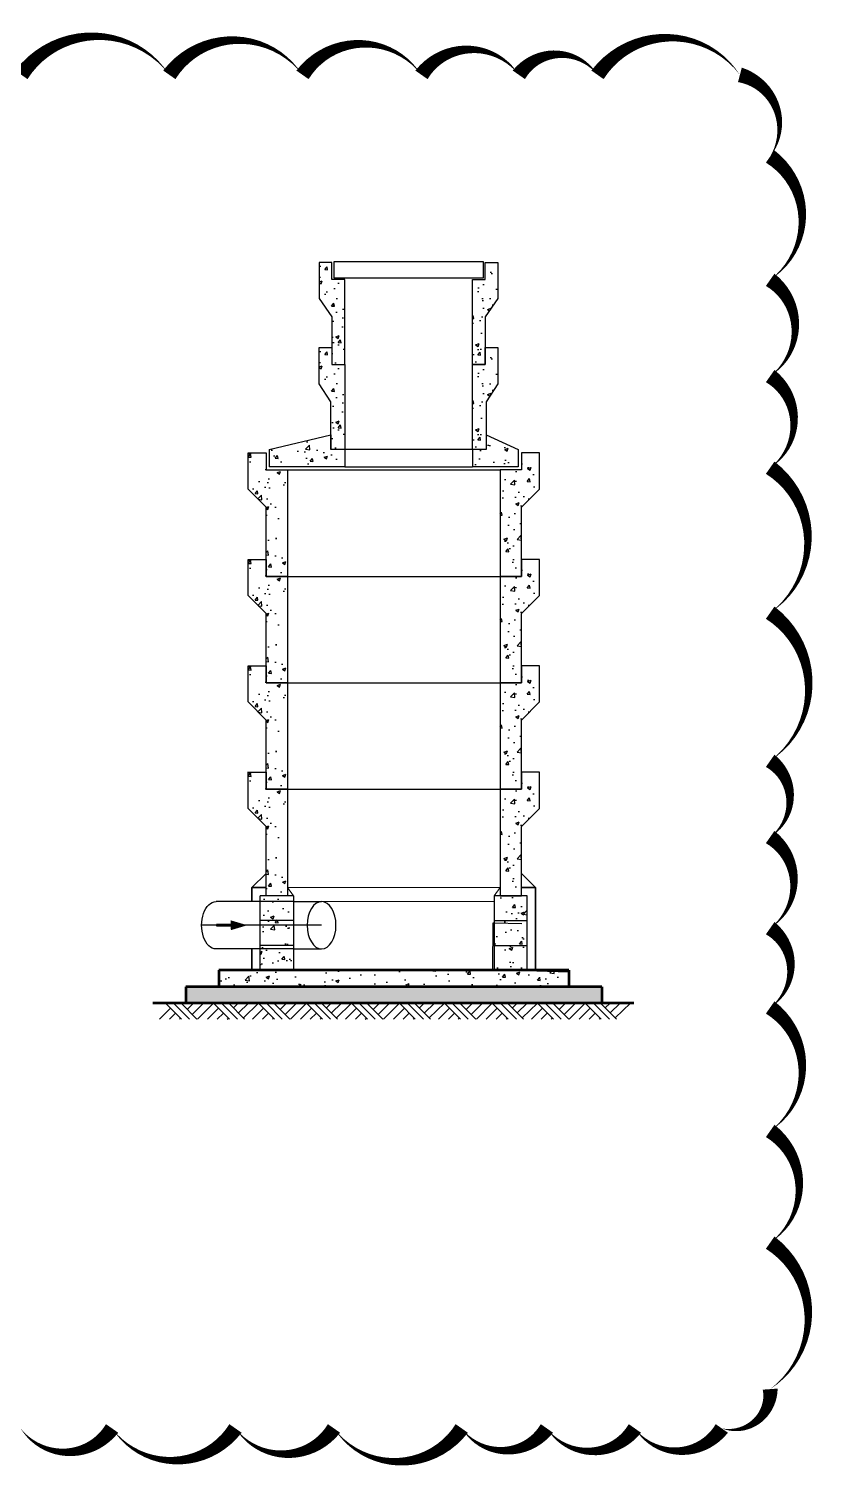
# Model space of a CAD drawing. Extents: x -160 to 364724, y -100 to 7353297.
# Drawn here: x 360708.68 to 360722.75, y 7352432.68 to 7352458.4 of the extents above; entities that cross this region are included whole.
import ezdxf

# ---------------------------------------------------------------- set-up
doc = ezdxf.new("R2010")
doc.units = 0
doc.header["$LTSCALE"] = 5
for name, pattern in [('HIDDEN', [0.375, 0.25, -0.125]), ('SGC_DASHDOT', [1, 0.5, -0.25, 0, -0.25]), ('SGC_HIDDEN', [0.375, 0.25, -0.125])]:
    doc.linetypes.add(name, pattern=pattern)
doc.layers.add('AL3', color=3, linetype='Continuous', lineweight=35)
for name, color, linetype in [('desenho', 4, 'Continuous'), ('GER-SIMBOLOS', 1, 'Continuous'), ('PAREDE CONCRETO CORTE', 5, 'Continuous'), ('Paredes', 7, 'Continuous'), ('SGC-Eixos', 253, 'SGC_DASHDOT'), ('SGC-PONTAS', 1, 'SGC_HIDDEN'), ('SGC-Tubos (Desenho Bifilar)', 3, 'Continuous'), ('VEGETAÇÃO', 7, 'Continuous'), ('VISTA 2', 2, 'Continuous'), ('VISTA 3', 3, 'Continuous')]:
    doc.layers.add(name, color=color, linetype=linetype)
pattern_1 = [(50, (360795.7459, 7352442.92044), (0.6230026, -0.0545056), [0.065144, -0.7165817]), (355, (360795.7459, 7352442.92044), (-0.120519, 0.653342), [0.052115, -0.5732674]), (100.45144, (360795.7978, 7352442.9159), (0.5024835, 0.5988364), [0.0553637, -0.609001]), (46.1842, (360795.7459, 7352443.09416), (0.926988, -0.143769), [0.097716, -1.074873]), (96.6356, (360795.82315, 7352443.0822), (0.811832, 0.846104), [0.083046, -0.913503]), (351.1842, (360795.7459, 7352443.0942), (0.811832, 0.846104), [0.078172, -0.859897]), (21, (360795.83276, 7352443.05073), (0.5184638, -0.3497083), [0.065144, -0.7165817]), (326, (360795.83276, 7352443.0507), (0.2113395, 0.629853), [0.052115, -0.5732654]), (71.45144, (360795.87596, 7352443.0216), (0.7298034, 0.280145), [0.0553637, -0.609]), (37.5, (360795.7459, 7352442.92044), (0.01056185, 0.28914623), [0, -0.5663167, 0, -0.5819512, 0, -0.5754368]), (7.5, (360795.7459, 7352442.92044), (0.228498, 0.3425797), [0, -0.331799, 0, -0.5532879, 0, -0.2193174]), (327.5, (360795.5522, 7352442.92044), (0.4636685, -0.01959014), [0, -0.217146, 0, -0.6774954, 0, -0.8989843]), (317.5, (360795.46535, 7352442.92044), (0.5065457, 0.086949), [0, -0.2822898, 0, -0.4499264, 0, -0.6384091])]
pattern_2 = [(50, (360795.7459, 7352444.82023), (0.6230026, -0.0545056), [0.065144, -0.7165817]), (355, (360795.7459, 7352444.82023), (-0.120519, 0.653342), [0.052115, -0.5732674]), (100.45144, (360795.7978, 7352444.8157), (0.5024835, 0.5988364), [0.0553637, -0.609001]), (46.1842, (360795.7459, 7352444.99395), (0.926988, -0.143769), [0.097716, -1.074873]), (96.6356, (360795.82315, 7352444.982), (0.811832, 0.846104), [0.083046, -0.913503]), (351.1842, (360795.7459, 7352444.99395), (0.811832, 0.846104), [0.078172, -0.859897]), (21, (360795.83276, 7352444.9505), (0.5184638, -0.3497083), [0.065144, -0.7165817]), (326, (360795.83276, 7352444.9505), (0.2113395, 0.629853), [0.052115, -0.5732654]), (71.45144, (360795.87596, 7352444.9214), (0.7298034, 0.280145), [0.0553637, -0.609]), (37.5, (360795.7459, 7352444.82023), (0.01056185, 0.28914623), [0, -0.5663167, 0, -0.5819512, 0, -0.5754368]), (7.5, (360795.7459, 7352444.82023), (0.228498, 0.3425797), [0, -0.331799, 0, -0.5532879, 0, -0.2193174]), (327.5, (360795.5522, 7352444.82023), (0.4636685, -0.01959014), [0, -0.217146, 0, -0.6774954, 0, -0.8989843]), (317.5, (360795.46535, 7352444.82023), (0.5065457, 0.086949), [0, -0.2822898, 0, -0.4499264, 0, -0.6384091])]
pattern_3 = [(50, (360795.7459, 7352446.72), (0.6230026, -0.0545056), [0.065144, -0.7165817]), (355, (360795.7459, 7352446.72), (-0.120519, 0.653342), [0.052115, -0.5732674]), (100.45144, (360795.7978, 7352446.7155), (0.5024835, 0.5988364), [0.0553637, -0.609001]), (46.1842, (360795.7459, 7352446.89374), (0.926988, -0.143769), [0.097716, -1.074873]), (96.6356, (360795.82315, 7352446.8818), (0.811832, 0.846104), [0.083046, -0.913503]), (351.1842, (360795.7459, 7352446.8937), (0.811832, 0.846104), [0.078172, -0.859897]), (21, (360795.83276, 7352446.8503), (0.5184638, -0.3497083), [0.065144, -0.7165817]), (326, (360795.83276, 7352446.8503), (0.2113395, 0.629853), [0.052115, -0.5732654]), (71.45144, (360795.87596, 7352446.82117), (0.7298034, 0.280145), [0.0553637, -0.609]), (37.5, (360795.7459, 7352446.72002), (0.01056185, 0.28914623), [0, -0.5663167, 0, -0.5819512, 0, -0.5754368]), (7.5, (360795.7459, 7352446.72002), (0.228498, 0.3425797), [0, -0.331799, 0, -0.5532879, 0, -0.2193174]), (327.5, (360795.5522, 7352446.72002), (0.4636685, -0.01959014), [0, -0.217146, 0, -0.6774954, 0, -0.8989843]), (317.5, (360795.46535, 7352446.72002), (0.5065457, 0.086949), [0, -0.2822898, 0, -0.4499264, 0, -0.6384091])]
pattern_4 = [(50, (360795.7459, 7352448.6198), (0.6230026, -0.0545056), [0.065144, -0.7165817]), (355, (360795.7459, 7352448.6198), (-0.120519, 0.653342), [0.052115, -0.5732674]), (100.45144, (360795.7978, 7352448.6153), (0.5024835, 0.5988364), [0.0553637, -0.609001]), (46.1842, (360795.7459, 7352448.7935), (0.926988, -0.143769), [0.097716, -1.074873]), (96.6356, (360795.82315, 7352448.78155), (0.811832, 0.846104), [0.083046, -0.913503]), (351.1842, (360795.7459, 7352448.7935), (0.811832, 0.846104), [0.078172, -0.859897]), (21, (360795.83276, 7352448.7501), (0.5184638, -0.3497083), [0.065144, -0.7165817]), (326, (360795.83276, 7352448.7501), (0.2113395, 0.629853), [0.052115, -0.5732654]), (71.45144, (360795.87596, 7352448.72096), (0.7298034, 0.280145), [0.0553637, -0.609]), (37.5, (360795.7459, 7352448.61981), (0.01056185, 0.28914623), [0, -0.5663167, 0, -0.5819512, 0, -0.5754368]), (7.5, (360795.7459, 7352448.6198), (0.228498, 0.3425797), [0, -0.331799, 0, -0.5532879, 0, -0.2193174]), (327.5, (360795.5522, 7352448.61981), (0.4636685, -0.01959014), [0, -0.217146, 0, -0.6774954, 0, -0.8989843]), (317.5, (360795.46535, 7352448.6198), (0.5065457, 0.086949), [0, -0.2822898, 0, -0.4499264, 0, -0.6384091])]
pattern_5 = [(50, (360796.48894, 7352452.02256), (0.6230026, -0.0545056), [0.065144, -0.7165817]), (355, (360796.48894, 7352452.02256), (-0.120519, 0.653342), [0.052115, -0.5732674]), (100.45144, (360796.54086, 7352452.018), (0.5024835, 0.5988364), [0.0553637, -0.609001]), (46.1842, (360796.48894, 7352452.1963), (0.926988, -0.143769), [0.097716, -1.074873]), (96.6356, (360796.5662, 7352452.1843), (0.811832, 0.846104), [0.083046, -0.913503]), (351.1842, (360796.4889, 7352452.1963), (0.811832, 0.846104), [0.078172, -0.859897]), (21, (360796.5758, 7352452.15285), (0.5184638, -0.3497083), [0.065144, -0.7165817]), (326, (360796.5758, 7352452.15285), (0.2113395, 0.629853), [0.052115, -0.5732654]), (71.45144, (360796.619, 7352452.1237), (0.7298034, 0.280145), [0.0553637, -0.609]), (37.5, (360796.48894, 7352452.02256), (0.01056185, 0.28914623), [0, -0.5663167, 0, -0.5819512, 0, -0.5754368]), (7.5, (360796.48894, 7352452.02256), (0.228498, 0.3425797), [0, -0.331799, 0, -0.5532879, 0, -0.2193174]), (327.5, (360796.29525, 7352452.02256), (0.4636685, -0.01959014), [0, -0.217146, 0, -0.6774954, 0, -0.8989843]), (317.5, (360796.2084, 7352452.02256), (0.5065457, 0.086949), [0, -0.2822898, 0, -0.4499264, 0, -0.6384091])]
pattern_6 = [(50, (360796.48894, 7352450.50273), (0.6230026, -0.0545056), [0.065144, -0.7165817]), (355, (360796.48894, 7352450.50273), (-0.120519, 0.653342), [0.052115, -0.5732674]), (100.45144, (360796.54086, 7352450.4982), (0.5024835, 0.5988364), [0.0553637, -0.6090012]), (46.1842, (360796.48894, 7352450.67645), (0.926988, -0.143769), [0.097716, -1.074873]), (96.6356, (360796.5662, 7352450.6645), (0.811832, 0.846104), [0.083046, -0.913503]), (351.1842, (360796.4889, 7352450.67645), (0.811832, 0.846104), [0.078172, -0.859897]), (21, (360796.5758, 7352450.633), (0.5184638, -0.3497083), [0.065144, -0.7165817]), (326, (360796.5758, 7352450.633), (0.2113395, 0.629853), [0.052115, -0.5732654]), (71.45144, (360796.619, 7352450.6039), (0.7298034, 0.280145), [0.0553637, -0.609]), (37.5, (360796.48894, 7352450.50273), (0.01056185, 0.28914623), [0, -0.5663167, 0, -0.5819512, 0, -0.5754368]), (7.5, (360796.48894, 7352450.50273), (0.228498, 0.3425797), [0, -0.331799, 0, -0.5532879, 0, -0.2193174]), (327.5, (360796.29525, 7352450.50273), (0.4636685, -0.01959014), [0, -0.217146, 0, -0.6774954, 0, -0.8989843]), (317.5, (360796.2084, 7352450.50273), (0.5065457, 0.086949), [0, -0.2822898, 0, -0.4499264, 0, -0.6384091])]

# ---------------------------------------------------------------- blocks, each defined once
blk = doc.blocks.new('*U371')
at = {"layer": 'GER-SIMBOLOS'}
for p, q in [((-0.587, -0.3), (-0.287, 0)), ((-0.454, -0.3), (-0.154, 0)), ((-0.3, -0.3), (0, 0)), ((0.3, -0.3), (0, 0)), ((0.31, -0.3), (0.61, 0)), ((0.453, -0.3), (0.753, 0)), ((0.599, -0.3), (0.899, 0)), ((1.161, -0.3), (1.461, 0)), ((1.294, -0.3), (1.594, 0)), ((1.448, -0.3), (1.748, 0)), ((2.048, -0.3), (1.748, 0)), ((2.058, -0.3), (2.358, 0)), ((2.201, -0.3), (2.501, 0)), ((2.347, -0.3), (2.647, 0)), ((2.909, -0.3), (3.209, 0)), ((3.042, -0.3), (3.342, 0)), ((3.196, -0.3), (3.496, 0)), ((3.796, -0.3), (3.496, 0)), ((3.806, -0.3), (4.106, 0)), ((3.949, -0.3), (4.249, 0)), ((4.095, -0.3), (4.395, 0)), ((4.657, -0.3), (4.957, 0)), ((4.79, -0.3), (5.09, 0)), ((4.944, -0.3), (5.244, 0)), ((5.544, -0.3), (5.244, 0)), ((5.554, -0.3), (5.854, 0)), ((5.697, -0.3), (5.997, 0)), ((5.843, -0.3), (6.143, 0)), ((6.405, -0.3), (6.705, 0)), ((6.538, -0.3), (6.838, 0)), ((6.692, -0.3), (6.992, 0)), ((7.292, -0.3), (6.992, 0)), ((7.302, -0.3), (7.602, 0)), ((7.445, -0.3), (7.745, 0)), ((7.591, -0.3), (7.891, 0)), ((-0.563, -0.276), (-0.849, 0)), ((-0.47, -0.183), (-0.659, 0)), ((-0.377, -0.089), (-0.466, 0)), ((-0.074, -0.3), (-0.187, -0.187)), ((0.113, -0.3), (-0.094, -0.094)), ((0.393, -0.207), (0.186, 0)), ((0.486, -0.114), (0.373, 0)), ((0.579, -0.021), (0.559, 0)), ((0.826, -0.3), (0.713, -0.187)), ((1.013, -0.3), (0.806, -0.094)), ((1.185, -0.276), (0.899, 0)), ((1.278, -0.183), (1.089, 0)), ((1.371, -0.089), (1.282, 0)), ((1.675, -0.3), (1.561, -0.187)), ((1.861, -0.3), (1.654, -0.094)), ((2.141, -0.207), (1.934, 0)), ((2.234, -0.114), (2.121, 0)), ((2.327, -0.021), (2.307, 0)), ((2.574, -0.3), (2.461, -0.187)), ((2.761, -0.3), (2.554, -0.094)), ((2.933, -0.276), (2.647, 0)), ((3.026, -0.183), (2.837, 0)), ((3.119, -0.089), (3.03, 0)), ((3.423, -0.3), (3.309, -0.187)), ((3.609, -0.3), (3.402, -0.094)), ((3.889, -0.207), (3.682, 0)), ((3.982, -0.114), (3.869, 0)), ((4.076, -0.021), (4.055, 0)), ((4.323, -0.3), (4.209, -0.187)), ((4.509, -0.3), (4.302, -0.094)), ((4.681, -0.276), (4.395, 0)), ((4.774, -0.183), (4.585, 0)), ((4.867, -0.089), (4.778, 0)), ((5.171, -0.3), (5.057, -0.187)), ((5.357, -0.3), (5.15, -0.094)), ((5.637, -0.207), (5.43, 0)), ((5.73, -0.114), (5.617, 0)), ((5.824, -0.021), (5.803, 0)), ((6.071, -0.3), (5.957, -0.187)), ((6.257, -0.3), (6.05, -0.094)), ((6.429, -0.276), (6.143, 0)), ((6.522, -0.183), (6.333, 0)), ((6.615, -0.089), (6.526, 0)), ((6.919, -0.3), (6.805, -0.187)), ((7.105, -0.3), (6.899, -0.094)), ((7.385, -0.207), (7.178, 0)), ((7.478, -0.114), (7.365, 0)), ((7.572, -0.021), (7.551, 0)), ((7.819, -0.3), (7.705, -0.187)), ((8.005, -0.3), (7.798, -0.094)), ((-0.26, -0.3), (-0.28, -0.28)), ((0.64, -0.3), (0.62, -0.28)), ((1.488, -0.3), (1.468, -0.28)), ((2.388, -0.3), (2.368, -0.28)), ((3.236, -0.3), (3.216, -0.28)), ((4.136, -0.3), (4.116, -0.28)), ((4.984, -0.3), (4.964, -0.28)), ((5.884, -0.3), (5.864, -0.28)), ((6.732, -0.3), (6.712, -0.28)), ((7.632, -0.3), (7.612, -0.28))]:
    blk.add_line(p, q, dxfattribs=at)
blk = doc.blocks.new('A$C06EB255A')
at = {"linetype": 'HIDDEN', "ltscale": 40}
for points in [[(2.52, 2.01), (0, 0), (3.21, 0.29)], [(1.6, 0.79), (1.71, 0.55), (5.41, 2.04), (5.3, 2.28)]]:
    blk.add_hatch(color=256, dxfattribs=at).paths.add_polyline_path(points)
blk.add_lwpolyline([(5.41, 2.04), (1.71, 0.55), (1.6, 0.79), (5.3, 2.28), (5.41, 2.04)], dxfattribs=at)

msp = doc.modelspace()

# ---------------------------------------------------------------- hatches: boundary and pattern name
at = {"layer": 'VEGETAÇÃO'}
h = msp.add_hatch(dxfattribs=at)
h.set_pattern_fill('AR-CONC', color=1, scale=0.00342)
h.set_pattern_definition(pattern_5)
h.paths.add_polyline_path([(360714.329, 7352453.922), (360714.101, 7352453.922), (360714.101, 7352454.226), (360713.873, 7352454.226), (360713.875, 7352453.579), (360714.101, 7352453.257), (360714.101, 7352452.403), (360714.329, 7352452.403)])
h = msp.add_hatch(dxfattribs=at)
h.set_pattern_fill('AR-CONC', color=1, scale=0.00342)
h.set_pattern_definition(pattern_5)
h.paths.add_polyline_path([(360716.609, 7352453.922), (360716.837, 7352453.922), (360716.837, 7352454.226), (360717.065, 7352454.226), (360717.063, 7352453.579), (360716.837, 7352453.257), (360716.837, 7352452.403), (360716.609, 7352452.403)])
h = msp.add_hatch(dxfattribs=at)
h.set_pattern_fill('AR-CONC', color=1, scale=0.00342)
h.set_pattern_definition(pattern_6)
h.paths.add_polyline_path([(360714.329, 7352452.403), (360714.101, 7352452.403), (360714.101, 7352452.706), (360713.873, 7352452.706), (360713.875, 7352452.059), (360714.082, 7352451.738), (360714.082, 7352451.149), (360712.98, 7352450.883), (360712.98, 7352450.579), (360714.329, 7352450.579)])
h = msp.add_hatch(dxfattribs=at)
h.set_pattern_fill('AR-CONC', color=1, scale=0.00342)
h.set_pattern_definition(pattern_6)
h.paths.add_polyline_path([(360716.609, 7352452.403), (360716.837, 7352452.403), (360716.837, 7352452.706), (360717.065, 7352452.706), (360717.063, 7352452.059), (360716.856, 7352451.738), (360716.856, 7352451.149), (360717.426, 7352450.883), (360717.426, 7352450.579), (360716.609, 7352450.579)])
h = msp.add_hatch(dxfattribs=at)
h.set_pattern_fill('AR-CONC', color=1, scale=0.00342)
h.set_pattern_definition(pattern_4)
h.paths.add_polyline_path([(360713.305, 7352450.52), (360712.925, 7352450.52), (360712.925, 7352450.824), (360712.602, 7352450.824), (360712.604, 7352450.176), (360712.925, 7352449.855), (360712.925, 7352448.62), (360713.305, 7352448.624)])
h = msp.add_hatch(dxfattribs=at)
h.set_pattern_fill('AR-CONC', color=1, scale=0.00342)
h.set_pattern_definition(pattern_4)
h.paths.add_polyline_path([(360717.105, 7352450.52), (360717.485, 7352450.52), (360717.485, 7352450.824), (360717.808, 7352450.824), (360717.806, 7352450.176), (360717.485, 7352449.855), (360717.485, 7352448.62), (360717.105, 7352448.624)])
h = msp.add_hatch(dxfattribs=at)
h.set_pattern_fill('AR-CONC', color=1, scale=0.00342)
h.set_pattern_definition(pattern_3)
h.paths.add_polyline_path([(360713.305, 7352448.62), (360712.925, 7352448.62), (360712.925, 7352448.924), (360712.602, 7352448.924), (360712.604, 7352448.276), (360712.925, 7352447.955), (360712.925, 7352446.72), (360713.305, 7352446.724)])
h = msp.add_hatch(dxfattribs=at)
h.set_pattern_fill('AR-CONC', color=1, scale=0.00342)
h.set_pattern_definition(pattern_3)
h.paths.add_polyline_path([(360717.105, 7352448.62), (360717.485, 7352448.62), (360717.485, 7352448.924), (360717.808, 7352448.924), (360717.806, 7352448.276), (360717.485, 7352447.955), (360717.485, 7352446.72), (360717.105, 7352446.724)])
h = msp.add_hatch(dxfattribs=at)
h.set_pattern_fill('AR-CONC', color=1, scale=0.00342)
h.set_pattern_definition(pattern_2)
h.paths.add_polyline_path([(360713.305, 7352446.72), (360712.925, 7352446.72), (360712.925, 7352447.024), (360712.602, 7352447.024), (360712.604, 7352446.376), (360712.925, 7352446.055), (360712.925, 7352444.82), (360713.305, 7352444.824)])
h = msp.add_hatch(dxfattribs=at)
h.set_pattern_fill('AR-CONC', color=1, scale=0.00342)
h.set_pattern_definition(pattern_2)
h.paths.add_polyline_path([(360717.105, 7352446.72), (360717.485, 7352446.72), (360717.485, 7352447.024), (360717.808, 7352447.024), (360717.806, 7352446.376), (360717.485, 7352446.055), (360717.485, 7352444.82), (360717.105, 7352444.824)])
h = msp.add_hatch(dxfattribs=at)
h.set_pattern_fill('AR-CONC', color=1, scale=0.00342)
h.set_pattern_definition(pattern_1)
h.paths.add_polyline_path([(360713.305, 7352444.82), (360712.925, 7352444.82), (360712.925, 7352445.124), (360712.602, 7352445.124), (360712.604, 7352444.476), (360712.925, 7352444.155), (360712.925, 7352442.92), (360712.82, 7352442.92), (360712.82, 7352441.59), (360713.411, 7352441.59), (360713.411, 7352442.92), (360713.305, 7352442.924)])
h = msp.add_hatch(dxfattribs=at)
h.set_pattern_fill('AR-CONC', color=1, scale=0.00342)
h.set_pattern_definition(pattern_1)
h.paths.add_polyline_path([(360717.105, 7352444.82), (360717.485, 7352444.82), (360717.485, 7352445.124), (360717.808, 7352445.124), (360717.806, 7352444.476), (360717.485, 7352444.155), (360717.485, 7352442.92), (360717.59, 7352442.92), (360717.59, 7352441.59), (360716.999, 7352441.59), (360716.999, 7352442.92), (360717.105, 7352442.924)])
h = msp.add_hatch(dxfattribs=at)
h.set_pattern_fill('AR-CONC', color=1, scale=0.00342)
h.set_pattern_definition([(50, (360799.9266, 7352441.2946), (0.6230026, -0.0545056), [0.065144, -0.7165817]), (355, (360799.9266, 7352441.2946), (-0.120519, 0.653342), [0.052115, -0.5732674]), (100.45144, (360799.9785, 7352441.29006), (0.5024835, 0.5988364), [0.0553637, -0.6090012]), (46.1842, (360799.9266, 7352441.4683), (0.926988, -0.143769), [0.097716, -1.074873]), (96.6356, (360800.0038, 7352441.4563), (0.811832, 0.846104), [0.083046, -0.913503]), (351.1842, (360799.9266, 7352441.4683), (0.811832, 0.846104), [0.078172, -0.859897]), (21, (360800.01343, 7352441.4249), (0.5184638, -0.3497083), [0.065144, -0.7165817]), (326, (360800.01343, 7352441.4249), (0.2113395, 0.629853), [0.052115, -0.5732654]), (71.45144, (360800.05664, 7352441.39575), (0.7298034, 0.280145), [0.0553637, -0.609]), (37.5, (360799.92658, 7352441.2946), (0.01056185, 0.28914623), [0, -0.5663167, 0, -0.5819512, 0, -0.5754368]), (7.5, (360799.92658, 7352441.2946), (0.228498, 0.3425797), [0, -0.331799, 0, -0.5532879, 0, -0.2193174]), (327.5, (360799.73288, 7352441.2946), (0.4636685, -0.01959014), [0, -0.217146, 0, -0.6774954, 0, -0.8989843]), (317.5, (360799.64602, 7352441.2946), (0.5065457, 0.086949), [0, -0.2822898, 0, -0.4499264, 0, -0.6384091])])
h.paths.add_polyline_path([(360712.081, 7352441.59), (360712.081, 7352441.295), (360718.329, 7352441.295), (360718.329, 7352441.59)])
h = msp.add_hatch(dxfattribs=at)
h.set_pattern_fill('AR-SAND', color=1, scale=0.0019)
h.set_pattern_definition([(37.5, (-323895.428524, -23977722.550555), (-0.00303972305366, 0.09297822511424), [0, -0.0733470826167, 0, -0.08203292134763, 0, -0.07841382187641]), (7.5, (-323895.42852, -23977722.55056), (0.08539997250947, 0.136181697765), [0, -0.03956882088533, 0, -0.06610888367427, 0, -0.02533369629853]), (327.5, (-323895.48788, -23977722.550555), (0.1502719196262, 0.00027303487192), [0, -0.02412732980813, 0, -0.08685838730926, 0, -0.1133984500982]), (317.5, (-323895.48788, -23977722.55056), (0.1450596720939, 0.04235188430023), [0, -0.01206366490406, 0, -0.05694049834718, 0, -0.06514379048194])])
h.paths.add_polyline_path([(360711.489, 7352441.295), (360718.921, 7352441.295), (360718.921, 7352440.999), (360711.489, 7352440.999)])

# ---------------------------------------------------------------- linework, layer by layer
msp.add_lwpolyline([(360708.539, 7352433.408, 0, 0.267, 0.520567), (360710.173, 7352433.408, 0, 0.267, 0.520567), (360712.377, 7352433.408, 0, 0.267, 0.520567), (360714.137, 7352433.408, 0, 0.267, 0.520567), (360716.419, 7352433.408, 0, 0.267, 0.520567), (360717.94, 7352433.408, 0, 0.267, 0.520567), (360719.512, 7352433.408, 0, 0.267, 0.520567), (360721.065, 7352433.408, 0, 0.267, 0.520567), (360721.929, 7352434.11, 0, 0.267, 0.520567), (360721.929, 7352436.725, 0, 0.267, 0.520567), (360721.929, 7352438.72, 0, 0.267, 0.520567), (360721.929, 7352440.924, 0, 0.267, 0.520567), (360721.929, 7352442.34, 0, 0.267, 0.520567), (360721.929, 7352443.967, 0, 0.267, 0.520567), (360721.929, 7352445.328, 0, 0.267, 0.520567), (360721.929, 7352447.972, 0, 0.267, 0.520567), (360721.929, 7352450.561, 0, 0.267, 0.520567), (360721.929, 7352452.197, 0, 0.267, 0.520567), (360721.929, 7352453.916, 0, 0.267, 0.520567), (360721.929, 7352456.117, 0, 0.267, 0.520567), (360721.388, 7352457.575, 0, 0.267, 0.520567), (360718.844, 7352457.575, 0, 0.267, 0.520567), (360717.439, 7352457.575, 0, 0.267, 0.520567), (360715.699, 7352457.575, 0, 0.267, 0.520567), (360713.574, 7352457.575, 0, 0.267, 0.520567), (360711.195, 7352457.575, 0, 0.267, 0.520567), (360708.552, 7352457.575, 0, 0.267, 0.520567), (360706.222, 7352457.575, 0, 0.267, 0.520567)], format="xyseb")
at = {"layer": 'AL3', "linetype": 'Continuous', "lineweight": 30}
for p, q in [((360712.672, 7352443.068), (360712.925, 7352443.317)), ((360717.738, 7352443.068), (360717.485, 7352443.317))]:
    msp.add_line(p, q, dxfattribs=at)
at = {"layer": 'AL3'}
for p, q in [((360712.672, 7352442.814), (360712.672, 7352443.068)), ((360712.925, 7352443.068), (360712.672, 7352443.068)), ((360717.485, 7352443.068), (360717.738, 7352443.068)), ((360717.738, 7352441.59), (360717.738, 7352443.068)), ((360712.672, 7352441.59), (360712.672, 7352441.97))]:
    msp.add_line(p, q, dxfattribs=at)
at = {"layer": 'desenho', "color": 1}
for p, q in [((360716.609, 7352450.883), (360714.329, 7352450.883)), ((360713.305, 7352450.52), (360717.105, 7352450.52)), ((360714.329, 7352450.579), (360716.609, 7352450.579)), ((360713.305, 7352448.62), (360717.105, 7352448.62)), ((360713.305, 7352446.72), (360717.105, 7352446.72)), ((360713.305, 7352444.82), (360717.105, 7352444.82))]:
    msp.add_line(p, q, dxfattribs=at)
at = {"layer": 'PAREDE CONCRETO CORTE'}
for p, q in [((360712.98, 7352450.883), (360714.082, 7352451.149)), ((360714.082, 7352451.149), (360714.082, 7352450.883)), ((360716.856, 7352451.149), (360716.856, 7352450.883)), ((360716.856, 7352451.149), (360717.426, 7352450.883)), ((360712.98, 7352450.883), (360712.98, 7352450.579)), ((360714.329, 7352450.883), (360714.082, 7352450.883)), ((360714.329, 7352450.883), (360714.329, 7352450.579)), ((360716.856, 7352450.883), (360716.609, 7352450.883)), ((360716.609, 7352450.883), (360716.609, 7352450.579)), ((360717.426, 7352450.883), (360717.426, 7352450.579)), ((360714.329, 7352450.579), (360712.98, 7352450.579)), ((360717.426, 7352450.579), (360716.609, 7352450.579)), ((360712.82, 7352441.59), (360712.82, 7352442.92)), ((360713.411, 7352442.92), (360712.82, 7352442.92)), ((360713.411, 7352442.92), (360713.411, 7352441.589)), ((360716.999, 7352442.92), (360716.999, 7352441.59)), ((360717.59, 7352442.92), (360716.999, 7352442.92)), ((360717.59, 7352441.59), (360717.59, 7352442.92)), ((360713.411, 7352442.477), (360712.82, 7352442.477)), ((360716.999, 7352442.477), (360717.59, 7352442.477)), ((360713.411, 7352442.033), (360712.82, 7352442.033)), ((360716.999, 7352442.033), (360717.59, 7352442.033))]:
    msp.add_line(p, q, dxfattribs=at)
for points in [[(360714.329, 7352453.922), (360714.101, 7352453.922), (360714.101, 7352454.226), (360713.873, 7352454.226), (360713.873, 7352453.58), (360714.101, 7352453.257), (360714.101, 7352452.403), (360714.329, 7352452.403)], [(360716.609, 7352453.922), (360716.837, 7352453.922), (360716.837, 7352454.226), (360717.065, 7352454.226), (360717.065, 7352453.58), (360716.837, 7352453.257), (360716.837, 7352452.403), (360716.609, 7352452.403)], [(360713.873, 7352452.706), (360714.101, 7352452.706), (360714.101, 7352452.403), (360714.329, 7352452.403), (360714.329, 7352450.883), (360714.082, 7352450.883), (360714.082, 7352451.738), (360713.873, 7352452.061)], [(360716.609, 7352452.403), (360716.837, 7352452.403), (360716.837, 7352452.706), (360717.065, 7352452.706), (360717.065, 7352452.061), (360716.856, 7352451.738), (360716.856, 7352450.883), (360716.609, 7352450.883)]]:
    msp.add_lwpolyline(points, close=True, dxfattribs=at)
for points in [[(360712.602, 7352450.178), (360712.602, 7352450.824), (360712.925, 7352450.824), (360712.925, 7352450.52), (360713.305, 7352450.52), (360713.305, 7352448.62), (360712.925, 7352448.62), (360712.925, 7352449.855), (360712.602, 7352450.178)], [(360717.808, 7352450.178), (360717.808, 7352450.824), (360717.485, 7352450.824), (360717.485, 7352450.52), (360717.105, 7352450.52), (360717.105, 7352448.62), (360717.485, 7352448.62), (360717.485, 7352449.855), (360717.808, 7352450.178)], [(360712.602, 7352448.278), (360712.602, 7352448.924), (360712.925, 7352448.924), (360712.925, 7352448.62), (360713.305, 7352448.62), (360713.305, 7352446.72), (360712.925, 7352446.72), (360712.925, 7352447.955), (360712.602, 7352448.278)], [(360717.808, 7352448.278), (360717.808, 7352448.924), (360717.485, 7352448.924), (360717.485, 7352448.62), (360717.105, 7352448.62), (360717.105, 7352446.72), (360717.485, 7352446.72), (360717.485, 7352447.955), (360717.808, 7352448.278)], [(360712.602, 7352446.378), (360712.602, 7352447.024), (360712.925, 7352447.024), (360712.925, 7352446.72), (360713.305, 7352446.72), (360713.305, 7352444.82), (360712.925, 7352444.82), (360712.925, 7352446.055), (360712.602, 7352446.378)], [(360717.808, 7352446.378), (360717.808, 7352447.024), (360717.485, 7352447.024), (360717.485, 7352446.72), (360717.105, 7352446.72), (360717.105, 7352444.82), (360717.485, 7352444.82), (360717.485, 7352446.055), (360717.808, 7352446.378)], [(360712.602, 7352444.478), (360712.602, 7352445.124), (360712.925, 7352445.124), (360712.925, 7352444.82), (360713.305, 7352444.82), (360713.305, 7352442.92), (360712.925, 7352442.92), (360712.925, 7352444.155), (360712.602, 7352444.478)], [(360717.808, 7352444.478), (360717.808, 7352445.124), (360717.485, 7352445.124), (360717.485, 7352444.82), (360717.105, 7352444.82), (360717.105, 7352442.92), (360717.485, 7352442.92), (360717.485, 7352444.155), (360717.808, 7352444.478)]]:
    msp.add_lwpolyline(points, dxfattribs=at)
at = {"layer": 'Paredes', "color": 2, "linetype": 'Continuous', "lineweight": 0}
for p, q in [((360713.411, 7352442.92), (360713.305, 7352443.068)), ((360717.105, 7352443.068), (360713.305, 7352443.068)), ((360717.105, 7352443.068), (360716.999, 7352442.92)), ((360713.416, 7352442.814), (360716.999, 7352442.814))]:
    msp.add_line(p, q, dxfattribs=at)
at = {"layer": 'SGC-Eixos', "ltscale": 2}
msp.add_line((360713.915, 7352442.392), (360711.772, 7352442.392), dxfattribs=at)
at = {"layer": 'SGC-PONTAS', "ltscale": 1.5}
for p, q in [((360713.411, 7352442.813), (360712.82, 7352442.813)), ((360713.411, 7352441.969), (360712.82, 7352441.969))]:
    msp.add_line(p, q, dxfattribs=at)
for points in [[(360716.999, 7352442.437), (360717.493, 7352442.422)], [(360718.331, 7352441.555), (360716.999, 7352441.593)]]:
    msp.add_lwpolyline(points, dxfattribs=at)
at = {"layer": 'SGC-Tubos (Desenho Bifilar)'}
for p, q in [((360712.82, 7352442.814), (360712.029, 7352442.814)), ((360713.416, 7352442.814), (360713.915, 7352442.814)), ((360712.82, 7352441.97), (360712.029, 7352441.97)), ((360713.411, 7352441.97), (360713.915, 7352441.97))]:
    msp.add_line(p, q, dxfattribs=at)
msp.add_lwpolyline([(360716.999, 7352441.593), (360716.973, 7352441.594), (360716.981, 7352442.437), (360716.999, 7352442.437)], dxfattribs=at)
at = {"layer": 'SGC-Tubos (Desenho Bifilar)', "extrusion": (0, 0, -1)}
msp.add_ellipse((360712.029, 7352442.392), major_axis=(0, -0.422), ratio=0.60934, start_param=0, end_param=3.141593, dxfattribs=at)
msp.add_ellipse((360713.915, 7352442.392), major_axis=(0, -0.422), ratio=0.609336, dxfattribs=at)
at = {"layer": 'VISTA 2', "linetype": 'Continuous', "lineweight": 53}
for p, q in [((360718.921, 7352441.295), (360711.489, 7352441.295)), ((360711.489, 7352441.295), (360711.489, 7352440.999)), ((360718.921, 7352441.295), (360718.921, 7352440.999)), ((360719.491, 7352440.999), (360710.901, 7352440.999))]:
    msp.add_line(p, q, dxfattribs=at)
at = {"layer": 'VISTA 3', "color": 6, "linetype": 'Continuous', "lineweight": 53}
for p, q in [((360718.329, 7352441.59), (360712.081, 7352441.59)), ((360712.081, 7352441.59), (360712.081, 7352441.295)), ((360718.329, 7352441.59), (360718.329, 7352441.295)), ((360718.329, 7352441.295), (360712.081, 7352441.295))]:
    msp.add_line(p, q, dxfattribs=at)
at = {"layer": 'VISTA 3'}
msp.add_lwpolyline([(360716.799, 7352453.947), (360714.139, 7352453.947), (360714.139, 7352454.243), (360716.799, 7352454.243)], close=True, dxfattribs=at)

# ---------------------------------------------------------------- block references
at = {"ltscale": 0.7, "xscale": -0.09498948743357061, "yscale": 0.09498948743357062, "zscale": 0.04749474371678533, "rotation": 21.96733072540533}
msp.add_blockref('A$C06EB255A', (360712.587, 7352442.392), dxfattribs=at)
at = {"layer": 'GER-SIMBOLOS', "xscale": -0.9498948727494537, "yscale": 0.9498948727494537, "zscale": 0.9498948727494537}
msp.add_blockref('*U371', (360718.625, 7352440.999), dxfattribs=at)

doc.saveas('drawing.dxf')
